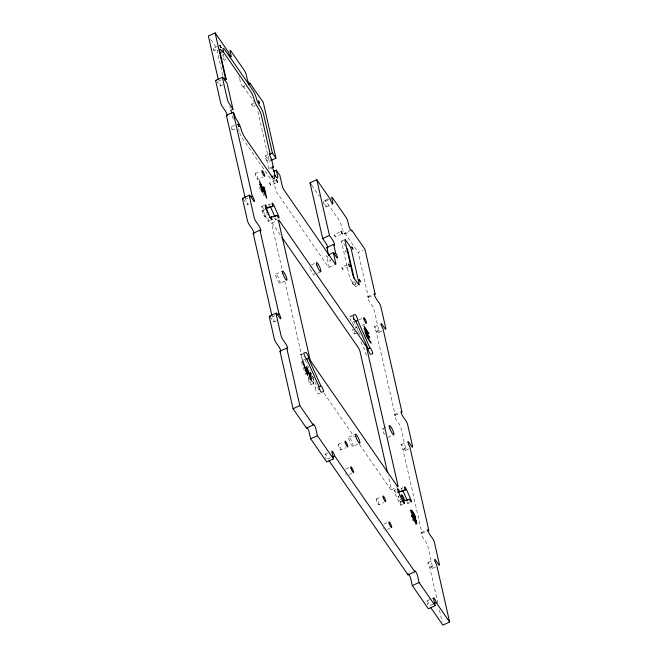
<?xml version="1.0" encoding="UTF-8"?>
<svg xmlns="http://www.w3.org/2000/svg" width="658" height="658" viewBox="0 0 658 658"><rect width="100%" height="100%" fill="white"/><g stroke="black" fill="none" stroke-linecap="round" stroke-linejoin="round"><path stroke-width="0.49" stroke-dasharray="3.29 2.47" d="M217.461 46.447L213.184 48.437L214.179 50.658L216.803 49.523M252.828 106.267C250.624 99.958 251.841 110.1 255.32 105.165M339.528 232.258L334.453 234.577L334.725 235.786L335.481 236.88L340.556 234.561M346.93 264.853L341.856 267.164L342.127 268.382L342.884 269.476L347.967 267.156M354.251 281.846C350.385 281.904 354.086 287.554 356.126 283.771M234.519 125.76C228.458 125.571 231.805 132.793 235.597 128.039M232.208 129.585L231.131 127.307M214.261 50.682L213.225 48.379M275.603 180.226L269.673 182.924L269.953 184.141L270.709 185.235L276.631 182.529M270.709 185.235L269.673 182.924M335.481 236.88L334.453 234.577M342.884 269.476L341.856 267.164M353.585 284.93L352.556 282.619M221.746 55.305L223.44 54.532M224.378 60.117L226.064 59.352M221.137 79.857L218.604 81.016A3.158 0.609 65.5 0 1 220.43 85.096A3.158 0.609 65.5 0 1 219.575 85.31L217.124 81.765M239.611 78.582L240.474 82.349A3.158 0.609 65.5 0 0 242.3 86.428A3.158 0.609 65.5 0 0 243.147 86.214L244.842 85.441M243.098 87.169L244.792 86.395M251.825 104.038L254.284 102.862M265.174 155.913L267.88 154.679M273.415 167.461L268.9 169.517L266.951 160.939L271.466 158.882M266.951 160.939A3.158 0.609 65.5 0 1 265.125 156.859A3.158 0.609 65.5 0 1 265.98 156.653L269.188 161.284L270.882 160.519M255.246 173.613L260.329 171.302M257.829 179.379A3.158 0.609 65.5 0 0 256.414 174.929A3.158 0.609 65.5 0 0 255.37 175.184A3.158 0.609 65.5 0 0 257.829 179.379L262.904 177.068M246.281 198.741L247.976 197.976M247.515 204.613L249.209 203.84M270.241 220.586L268.546 221.359A3.158 0.609 65.5 0 1 266.654 218.629L262.526 209.4A3.158 0.609 65.5 0 1 261.843 206.373L264.376 205.214M268.818 204.63L270.512 203.857M262.172 210.831L265.552 209.293M264.746 216.597A3.158 0.609 65.5 0 0 263.332 212.147A3.158 0.609 65.5 0 0 262.295 212.402A3.158 0.609 65.5 0 0 264.746 216.597L268.135 215.051M275.521 219.616L277.215 218.843M271.82 223.144L278.589 220.052M325.052 200.32L328.432 198.782M329.321 199.423L323.399 202.129A3.158 0.609 65.5 0 0 325.225 206.201A3.158 0.609 65.5 0 0 326.072 205.995L325.003 201.274A3.158 0.609 65.5 0 1 325.85 201.06L339.224 220.381A3.158 0.609 65.5 0 1 341.05 224.452L342.119 229.173A3.158 0.609 65.5 0 0 342.547 230.506M326.023 206.941L332.792 203.857M343.945 233.253A3.158 0.609 65.5 0 0 344.8 233.039L349.875 230.719M344.751 233.985L349.826 231.674M341.609 241.042L344.15 239.882M275.842 274.147L282.611 271.063M311.547 264.878L314.935 263.332M279.971 283.368A5.058 0.979 65.5 0 0 277.709 276.245A5.058 0.979 65.5 0 0 276.039 276.656A5.058 0.979 65.5 0 0 279.971 283.368L284.198 281.443M437.899 603.279L429.789 567.574A3.158 0.609 65.5 0 1 427.963 563.495A3.158 0.609 65.5 0 1 428.81 563.289L431.755 567.533A3.158 0.609 65.5 0 0 432.61 567.319L427.733 545.877A3.158 0.609 65.5 0 0 425.907 541.805L422.971 537.553A3.158 0.609 65.5 0 1 421.145 533.474A3.158 0.609 65.5 0 1 421.992 533.268L402.992 449.636A3.158 0.609 65.5 0 1 401.166 445.556A3.158 0.609 65.5 0 1 402.022 445.343L404.958 449.595A3.158 0.609 65.5 0 0 405.813 449.381L400.944 427.939A3.158 0.609 65.5 0 0 399.118 423.867L396.174 419.615A3.158 0.609 65.5 0 1 394.348 415.535A3.158 0.609 65.5 0 1 395.195 415.33L376.195 331.698A3.158 0.609 65.5 0 1 374.377 327.618A3.158 0.609 65.5 0 1 375.224 327.404L378.194 331.698A3.158 0.609 65.5 0 0 379.016 331.443L374.155 310.025A3.158 0.609 65.5 0 0 372.329 305.954L369.385 301.701A3.158 0.609 65.5 0 1 367.633 297.737A3.158 0.609 65.5 0 1 368.414 297.424L358.174 252.359L363.249 250.04M328.975 267.387L335.745 264.302M317.37 273.325L320.75 271.787M274.731 315.741L272.19 316.893A3.158 0.609 65.5 0 1 274.016 320.972A3.158 0.609 65.5 0 1 273.169 321.186L270.224 316.934M273.967 321.926L276.508 320.767M355.731 286.526L357.426 285.753M367.666 296.791L373.588 294.093M368.414 297.424L373.489 295.105M353.955 326.055L352.301 322.362A3.158 0.609 65.5 0 1 350.41 319.632A3.158 0.609 65.5 0 1 349.727 316.597L352.26 315.445M352.301 322.362L353.996 321.589M358.774 319.928L363.002 317.995M362.196 325.307L364.738 324.147M302.96 360.222A3.158 0.609 65.5 0 1 301.109 357.171A3.158 0.609 65.5 0 1 300.583 354.514L302.277 353.749M354.769 333.984L358.149 332.438M374.418 326.672L380.349 323.966M303.165 360.28L304.851 359.507M376.195 331.698L381.278 329.378M378.975 332.397L382.364 330.851M308.24 378.942L310.782 377.782M310.823 384.7L314.203 383.162M320.166 393.097A3.158 0.609 65.5 0 1 320.051 393.237L318.127 393.714A3.158 0.609 65.5 0 1 316.235 390.984A3.158 0.609 65.5 0 1 315.552 387.949L317.238 387.184M394.397 414.589L399.472 412.27M395.195 415.33L399.431 413.397M348.83 437.192L355.6 434.107M338.352 444.224L343.427 441.913M325.208 454.143L327.742 452.992M382.841 428.695L389.61 425.611M340.934 449.99A3.158 0.609 65.5 0 0 339.52 445.54A3.158 0.609 65.5 0 0 338.475 445.795A3.158 0.609 65.5 0 0 340.934 449.99L346.009 447.679M352.959 446.42A5.058 0.979 65.5 0 0 350.698 439.289A5.058 0.979 65.5 0 0 349.028 439.709A5.058 0.979 65.5 0 0 352.959 446.42L358.034 444.101M330.374 457.804L327.832 458.963A3.158 0.609 65.5 0 0 326.006 454.884A3.158 0.609 65.5 0 0 325.159 455.097L326.047 459.021M387.817 437.529L393.739 434.831M345.795 469.055L349.184 467.509M401.216 444.611L406.29 442.291M402.992 449.636L408.075 447.317M349.225 474.434L351.767 473.275M405.764 450.335L409.153 448.789M391.181 489.782L397.95 486.698M402.655 504.431L400.961 505.204A3.158 0.609 65.5 0 1 399.069 502.473L394.94 493.253A3.158 0.609 65.5 0 1 394.249 490.218L396.79 489.059M376.294 499.027L381.377 496.716M401.224 488.475L402.918 487.701M378.876 504.793A3.158 0.609 65.5 0 0 377.462 500.343A3.158 0.609 65.5 0 0 376.417 500.598A3.158 0.609 65.5 0 0 378.876 504.793L383.951 502.482M398.255 496.321L400.796 495.17M400.837 502.087L403.379 500.935M407.935 503.46L409.63 502.696M383.927 524.122L387.315 522.584M387.356 529.501L389.89 528.349M421.194 532.528L426.269 530.208M421.992 533.268L426.228 531.335M428.013 562.549L433.087 560.229M429.789 567.574L434.864 565.255M432.561 568.273L435.941 566.727M426.853 600.968L431.089 599.035M431.936 598.648L433.622 597.883M432.865 604.241L429.485 605.779A3.158 0.609 65.5 0 0 427.659 601.708A3.158 0.609 65.5 0 0 426.812 601.914L427.478 604.858M220.381 86.042L223.103 84.808M272.552 166.754L268.102 168.777A3.158 0.609 65.5 0 1 268.9 169.517M349.727 316.597L351.652 316.12A3.158 0.609 65.5 0 1 352.12 316.432M300.583 354.514L302.507 354.037A3.158 0.609 65.5 0 1 302.705 354.094M345.475 250.32C344.175 249.851 347.366 254.309 345.763 250.821M210.7 39.348L217.091 48.585M243.147 86.214L253.618 101.332M311.769 185.326L319.327 196.249M344.8 233.039L358.174 252.359M345.623 246.413L342.415 241.782A3.158 0.609 65.5 0 0 341.56 241.988L349.357 276.302A3.158 0.609 65.5 0 0 351.183 280.374L354.925 285.786A3.158 0.609 65.5 0 0 355.781 285.572L354.884 281.649M280.193 234.816L272.626 223.876A3.158 0.609 65.5 0 0 271.779 224.09L282.241 270.167M243.427 198.996L246.372 203.248A3.158 0.609 65.5 0 0 247.614 203.659A3.158 0.609 65.5 0 0 245.434 199.127M312.353 376.343L313.512 378.021M323.999 393.163L354.275 436.896M359.515 444.471L390.383 489.042A3.158 0.609 65.5 0 0 391.23 488.828L388.269 475.808M360.008 334.799L354.226 321.885A3.158 0.609 65.5 0 0 354.358 321.425M360.971 341.732L364.688 350.031A3.158 0.609 65.5 0 0 365.067 352.318A3.158 0.609 65.5 0 0 366.794 355.484M305.09 359.803L310.041 370.865M312.517 376.401L317.477 387.472M312.657 381.492L315.552 387.949M262.912 192.934L264.779 197.564M410.23 512.623L410.395 513.067M308.257 376.524L309.186 379.452M301.512 361.941L305.518 374.649M259.523 186.856L260.601 191.56M439.478 610.221L442.184 622.123M257.878 111.506L269.188 161.284M273.531 180.391L275.521 189.167A3.158 0.609 65.5 0 0 277.347 193.238L328.169 266.654A3.158 0.609 65.5 0 0 329.025 266.441L326.59 255.715L329.798 260.354A3.158 0.609 65.5 0 0 330.226 258.808M284.75 281.188L302.951 361.332M223.35 54.45L224.419 59.171A3.158 0.609 65.5 0 1 222.84 58.126M222.807 75.473L217.502 52.114A6.317 1.217 65.5 0 1 217.995 50.329M229.839 106.448L230.284 108.397M233.516 119.106A6.317 1.217 65.5 0 1 231.879 115.109M238.977 76.303A3.158 0.609 65.5 0 1 239.397 77.636M343.213 231.994A3.158 0.609 65.5 0 1 342.859 231.254M384.511 434.732A5.058 0.979 65.5 0 1 383.162 428.794M383.598 429.197A5.058 0.979 65.5 0 1 384.124 429.88M314.055 273.35A5.058 0.979 65.5 0 1 313.224 274.37A5.058 0.979 65.5 0 1 310.453 269.295M310.05 268.16A5.058 0.979 65.5 0 1 309.778 267.164M354.646 332.413A3.158 0.609 65.5 0 1 354.136 333.483A3.158 0.609 65.5 0 1 352.137 329.173M353.354 329.526A3.158 0.609 65.5 0 1 353.724 330.209M354.078 330.949A3.158 0.609 65.5 0 1 354.391 331.706M400.887 501.141A3.158 0.609 65.5 0 1 399.793 500.985A3.158 0.609 65.5 0 1 398.123 496.658A3.158 0.609 65.5 0 1 399.793 498.32M400.146 499.06A3.158 0.609 65.5 0 1 400.459 499.809M310.132 381.673A3.158 0.609 65.5 0 1 310.535 384.585A3.158 0.609 65.5 0 1 308.24 380.085A3.158 0.609 65.5 0 1 309.408 380.25M346.215 475.273A3.158 0.609 65.5 0 1 345.886 474.854M345.516 474.278A3.158 0.609 65.5 0 1 345.146 473.595M384.93 530.521A3.158 0.609 65.5 0 1 384.617 530.603M383.277 528.67A3.158 0.609 65.5 0 1 382.923 527.93M238.484 128.935A6.317 1.217 65.5 0 1 238.829 130.177A6.317 1.217 65.5 0 0 239.175 131.419M239.676 132.842A6.317 1.217 65.5 0 0 242.481 138.328L270.298 178.515A6.317 1.217 65.5 0 0 272.157 179.066M355.698 328.243A3.158 0.609 65.5 0 1 356.2 327.182A3.158 0.609 65.5 0 1 358.199 331.492M312.427 378.136A3.158 0.609 65.5 0 1 314.335 382.701A3.158 0.609 65.5 0 1 312.665 381.171M268.768 205.576A3.158 0.609 65.5 0 1 269.615 205.37M275.398 218.045A3.158 0.609 65.5 0 1 275.439 219.616A3.158 0.609 65.5 0 1 273.991 217.625M267.864 218.324A3.158 0.609 65.5 0 1 268.546 221.359M261.843 206.373A3.158 0.609 65.5 0 1 263.735 209.104M267.329 214.319A3.158 0.609 65.5 0 1 266.967 213.743M266.597 213.06A3.158 0.609 65.5 0 1 266.243 212.32M401.183 489.429A3.158 0.609 65.5 0 1 402.03 489.215M394.249 490.218A3.158 0.609 65.5 0 1 396.141 492.949M400.27 502.177A3.158 0.609 65.5 0 1 400.961 505.204M407.812 501.89A3.158 0.609 65.5 0 1 407.845 503.46A3.158 0.609 65.5 0 1 406.397 501.47"/><path stroke-width="0.99" d="M415.914 524.155L415.585 522.362M271.729 160.133L275.957 158.2L263.29 102.451L249.917 83.13A3.158 0.609 65.5 0 1 249.069 83.344A3.158 0.609 65.5 0 1 247.244 79.264L246.174 74.543A3.158 0.609 65.5 0 0 244.348 70.472L230.974 51.151A3.158 0.609 65.5 0 0 230.119 51.365L231.188 56.086A3.158 0.609 65.5 0 1 230.341 56.292A3.158 0.609 65.5 0 1 228.515 52.221L215.141 32.9L208.372 35.984L218.143 79.018M215.832 80.317L222.601 77.233M223.679 78.705L225.373 77.932L215.141 32.9M224.666 79.988L226.171 79.305L219.756 51.085A6.317 1.217 65.5 0 1 221.458 50.658A6.317 1.217 65.5 0 0 223.161 50.238A6.317 1.217 65.5 0 1 224.855 49.811L252.68 89.998A6.317 1.217 65.5 0 1 256.332 98.149A6.317 1.217 65.5 0 0 259.976 106.3A6.317 1.217 65.5 0 1 263.628 114.451L272.396 153.059L275.957 158.2M248.222 83.903L249.917 83.13M232.99 109.327A3.158 0.609 65.5 0 0 232.151 107.896L229.247 103.701A3.158 0.609 65.5 0 1 227.429 99.629L222.552 78.179A3.158 0.609 65.5 0 1 223.407 77.973L226.344 82.217A3.158 0.609 65.5 0 0 226.994 82.924L232.99 109.327L230.728 110.355A3.158 0.609 65.5 0 1 231.838 113.53M245.212 198.132L226.393 115.331L233.171 112.238A3.158 0.609 65.5 0 0 233.812 112.946A6.317 1.217 65.5 0 0 237.439 120.998A6.317 1.217 65.5 0 1 241.083 129.149A6.317 1.217 65.5 0 0 244.735 137.3L272.552 177.487A6.317 1.217 65.5 0 0 274.254 177.06A6.317 1.217 65.5 0 1 275.957 176.632A6.317 1.217 65.5 0 0 277.66 176.212L276.294 170.208L274.041 171.236L275.176 176.237M274.041 171.236L274.386 171.746A3.158 0.609 65.5 0 1 272.568 167.675A3.158 0.609 65.5 0 1 273.415 167.461L271.466 158.882A3.158 0.609 65.5 0 1 269.64 154.803A3.158 0.609 65.5 0 1 270.496 154.589L270.142 154.087L272.396 153.059M259.548 184.594L260.683 184.084L266.778 198.305L264.409 187.958L263.595 186.79L265.454 194.908L259.359 180.695L261.736 191.042L262.542 192.21L260.683 184.084M263.274 188.468L264.409 187.958M242.629 198.255L249.398 195.171M250.517 196.816L252.203 196.043L233.171 112.238M327.807 247.762A3.158 0.609 65.5 0 0 325.899 243.197L322.691 238.558L310.025 182.809L316.794 179.724L330.168 199.037A3.158 0.609 65.5 0 0 331.994 203.116A3.158 0.609 65.5 0 0 332.841 202.903L331.772 198.19A3.158 0.609 65.5 0 1 332.619 197.976L345.993 217.296A3.158 0.609 65.5 0 1 347.819 221.368L348.896 226.089A3.158 0.609 65.5 0 0 350.714 230.16A3.158 0.609 65.5 0 0 351.569 229.946L364.943 249.267L375.183 294.332A3.158 0.609 65.5 0 0 374.41 294.652A3.158 0.609 65.5 0 0 376.154 298.617L379.098 302.869A3.158 0.609 65.5 0 1 380.924 306.941L385.785 328.358A3.158 0.609 65.5 0 1 384.963 328.605L381.994 324.32A3.158 0.609 65.5 0 0 381.147 324.534A3.158 0.609 65.5 0 0 382.972 328.613L401.972 412.237A3.158 0.609 65.5 0 0 401.117 412.451A3.158 0.609 65.5 0 0 402.943 416.53L405.887 420.775A3.158 0.609 65.5 0 1 407.713 424.854L412.582 446.297A3.158 0.609 65.5 0 1 411.735 446.511L408.791 442.258A3.158 0.609 65.5 0 0 407.944 442.472A3.158 0.609 65.5 0 0 409.761 446.552L428.761 530.175L427.075 530.948M265.421 208.331L272.889 206.119A3.158 0.609 65.5 0 1 272.198 203.083A3.158 0.609 65.5 0 1 274.09 205.814L278.219 215.043A3.158 0.609 65.5 0 1 278.91 218.069A3.158 0.609 65.5 0 1 277.018 215.339L269.55 217.551M272.889 206.119L265.659 208.619M273.629 216.885L277.018 215.339M271.968 315.898L253.19 233.269L259.959 230.177A3.158 0.609 65.5 0 0 260.815 229.971A3.158 0.609 65.5 0 0 258.989 225.891L256.044 221.639A3.158 0.609 65.5 0 1 254.218 217.568L249.349 196.125A3.158 0.609 65.5 0 1 250.196 195.911L253.141 200.155A3.158 0.609 65.5 0 0 254.391 200.575A3.158 0.609 65.5 0 0 252.203 196.043M322.691 238.558L329.461 235.474L316.794 179.724M328.605 255.115L326.87 247.49L333.647 244.398A3.158 0.609 65.5 0 0 334.494 244.184A3.158 0.609 65.5 0 0 332.668 240.112L329.461 235.474M328.276 254.942L333.359 252.631L336.567 257.27A3.158 0.609 65.5 0 0 337.414 257.056A3.158 0.609 65.5 0 0 335.596 252.976L333.647 244.398M333.902 253.749L335.596 252.976M269.418 316.194L276.187 313.109M276.426 314.968L278.959 313.808L259.959 230.177M306.949 427.412A3.158 0.609 65.5 0 1 309.104 431.911L310.666 438.779L326.713 461.957L333.483 458.873L317.436 435.686L315.881 428.827A3.158 0.609 65.5 0 0 314.055 424.747A3.158 0.609 65.5 0 0 313.2 424.961L306.431 428.054L293.057 408.733L279.987 351.207L286.756 348.115A3.158 0.609 65.5 0 0 287.612 347.909A3.158 0.609 65.5 0 0 285.786 343.83L282.841 339.577A3.158 0.609 65.5 0 1 281.015 335.506L276.146 314.063A3.158 0.609 65.5 0 1 276.993 313.85L279.938 318.094A3.158 0.609 65.5 0 0 280.785 317.888A3.158 0.609 65.5 0 0 278.959 313.808M355.073 321.499L357.615 320.339A3.158 0.609 65.5 0 0 356.924 317.304A3.158 0.609 65.5 0 0 355.032 314.573L353.107 315.059A3.158 0.609 65.5 0 0 353.798 318.085A3.158 0.609 65.5 0 0 355.69 320.824L368.077 348.493A3.158 0.609 65.5 0 0 368.768 351.52A3.158 0.609 65.5 0 0 370.66 354.259L372.584 353.774A3.158 0.609 65.5 0 0 371.893 350.739A3.158 0.609 65.5 0 0 370.002 348.008L357.615 320.339M364.014 328.901L365.141 328.383L368.932 333.861L364.014 325.94L366.35 336.238L371.145 343.155L366.925 336.246L366.128 332.742L369.681 337.875L365.856 331.533L365.141 328.383M364.729 332.051L365.856 331.533M305.929 359.416L308.47 358.256A3.158 0.609 65.5 0 0 307.779 355.221A3.158 0.609 65.5 0 0 305.888 352.491L303.963 352.976A3.158 0.609 65.5 0 0 304.654 356.003A3.158 0.609 65.5 0 0 306.546 358.742L318.933 386.411A3.158 0.609 65.5 0 0 319.624 389.437A3.158 0.609 65.5 0 0 321.515 392.176L323.44 391.691A3.158 0.609 65.5 0 0 322.749 388.656A3.158 0.609 65.5 0 0 320.857 385.925L308.47 358.256M367.526 333.162L368.653 332.644M368.283 337.184L369.409 336.666M306.184 368.719L307.311 368.209L310.708 379.066L310.066 372.206L310.921 373.448L311.448 381.105L307.401 369.78A45.657 8.809 65.5 0 1 307.047 368.661L307.516 375.397L302.639 361.431L303.519 362.698L306.743 373.308L306.283 366.712L307.311 368.209M309.786 373.958L310.921 373.448M367.46 349.168L370.002 348.008M319.163 386.698L320.857 385.925M293.057 408.733L299.826 405.641L286.756 348.115M310.666 438.779L317.436 435.686M332.907 456.644L334.601 455.871L414.853 571.786A3.158 0.609 65.5 0 1 415.7 571.572A3.158 0.609 65.5 0 1 417.526 575.651L419.088 582.511L435.135 605.689L428.366 608.782L412.319 585.595L410.756 578.736A3.158 0.609 65.5 0 0 408.33 573.982M397.835 492.176L405.303 489.963A3.158 0.609 65.5 0 1 404.612 486.936A3.158 0.609 65.5 0 1 406.504 489.667L410.633 498.887A3.158 0.609 65.5 0 1 411.324 501.922A3.158 0.609 65.5 0 1 409.432 499.192L401.964 501.404M405.303 489.963L398.065 492.472M406.891 500.343L409.432 499.192M411.39 516.481L412.517 515.962C413.824 521.358 419.31 526.096 413.816 516.941C407.212 505.352 413.668 510.139 415.733 517.936L411.908 511.455L412.262 513.314L416.349 520.856L416.785 523.949L413.718 519.836L411.744 514.918L412.517 515.962M328.992 460.641L408.083 574.87L414.853 571.786M412.319 585.595L419.088 582.511M433.712 603.855L436.254 602.695L449.628 622.016L442.859 625.1L430.645 607.457M410.205 510.386L410.65 510.797M222.601 50.839L250.418 91.026A6.317 1.217 65.5 0 1 254.07 99.177A6.317 1.217 65.5 0 0 257.722 107.328A6.317 1.217 65.5 0 1 261.374 115.479L270.142 154.087M310.025 182.809L311.185 184.487M276.294 170.208L279.856 175.357L282.29 186.074A3.158 0.609 65.5 0 0 284.116 190.154L334.947 263.562A3.158 0.609 65.5 0 0 335.794 263.348L333.359 252.631M281.945 237.332L358.223 347.514A3.158 0.609 65.5 0 1 360.049 351.594L387.587 472.806M299.826 405.641L313.2 424.961M411.497 511.891L411.826 512.376M413.364 517.731L413.759 518.414M412.772 519.861L413.043 520.338M407.244 500.434L403.115 491.205A3.158 0.609 65.5 0 0 402.762 490.465M274.838 216.581L270.709 207.36A3.158 0.609 65.5 0 0 270.356 206.62M449.628 622.016L436.558 564.49A3.158 0.609 65.5 0 1 434.732 560.41A3.158 0.609 65.5 0 1 435.588 560.197L438.524 564.449A3.158 0.609 65.5 0 0 439.38 564.235L434.502 542.792A3.158 0.609 65.5 0 0 432.684 538.713L429.74 534.469A3.158 0.609 65.5 0 1 427.914 530.389A3.158 0.609 65.5 0 1 428.761 530.175M435.135 605.689L433.581 598.829A3.158 0.609 65.5 0 1 434.428 598.615A3.158 0.609 65.5 0 1 436.254 602.695M354.218 278.712L347.983 251.266A3.158 0.609 65.5 0 0 346.519 247.762M333.483 458.873L331.928 452.005A3.158 0.609 65.5 0 1 332.775 451.799A3.158 0.609 65.5 0 1 334.601 455.871M271.244 216.786A3.158 0.609 65.5 0 1 271.935 219.813A3.158 0.609 65.5 0 1 270.043 217.082L265.914 207.862A3.158 0.609 65.5 0 1 265.223 204.827A3.158 0.609 65.5 0 1 267.115 207.558M403.658 500.631A3.158 0.609 65.5 0 1 404.349 503.666A3.158 0.609 65.5 0 1 402.457 500.935L398.329 491.707A3.158 0.609 65.5 0 1 397.638 488.672A3.158 0.609 65.5 0 1 399.529 491.411M225.373 77.932A3.158 0.609 65.5 0 1 226.171 79.305M226.73 115.759A3.158 0.609 65.5 0 1 226.393 115.331M227.331 115.602A3.158 0.609 65.5 0 0 225.381 110.98L222.478 106.785A3.158 0.609 65.5 0 1 220.652 102.714L215.783 81.271A3.158 0.609 65.5 0 1 216.301 80.63M253.799 233.944A3.158 0.609 65.5 0 1 253.19 233.269M254.046 233.055A3.158 0.609 65.5 0 0 252.22 228.976L249.275 224.732A3.158 0.609 65.5 0 1 247.449 220.652L242.58 199.209A3.158 0.609 65.5 0 1 243.098 198.568M280.588 351.882A3.158 0.609 65.5 0 1 279.987 351.207M280.834 350.994A3.158 0.609 65.5 0 0 279.017 346.914L276.072 342.67A3.158 0.609 65.5 0 1 274.246 338.59L269.377 317.148A3.158 0.609 65.5 0 1 270.224 316.934M408.083 574.87A3.158 0.609 65.5 0 1 408.018 574.056M306.431 428.054A3.158 0.609 65.5 0 1 306.365 427.239M327.478 248.165A3.158 0.609 65.5 0 1 326.87 247.49M271.836 177.109A6.317 1.217 65.5 0 1 272.494 176.303M221.063 52.245A6.317 1.217 65.5 0 1 219.862 52.541M353.535 318.85A3.158 0.609 65.5 0 1 353.856 319.599M318.637 388.779A3.158 0.609 65.5 0 1 319.007 389.462M266.029 209.598A3.158 0.609 65.5 0 1 266.358 210.025M266.72 210.601A3.158 0.609 65.5 0 1 267.09 211.284M267.444 212.024A3.158 0.609 65.5 0 1 267.757 212.773M268.184 214.105A3.158 0.609 65.5 0 1 268.242 214.919M219.953 45.344L221.03 47.598L219.953 45.344M258.471 100.987L259.548 103.232L258.52 100.929M276.401 179.897L277.479 182.151L276.401 179.897M341.173 231.542L342.25 233.796L341.173 231.542M348.584 264.138L349.661 266.383L348.584 264.138M351.874 246.997L352.951 249.25L351.923 246.939M359.284 279.592L360.362 281.838L359.326 279.535M237.9 124.214L238.977 126.492L237.9 124.214M349.546 245.648L345.795 240.236A3.158 0.609 65.5 0 0 344.948 240.45L352.746 274.756A3.158 0.609 65.5 0 0 354.572 278.836L358.314 284.24A3.158 0.609 65.5 0 0 359.161 284.026L351.372 249.719A3.158 0.609 65.5 0 0 349.546 245.648M365.001 344.43L279.395 220.792A3.158 0.609 65.5 0 0 278.548 221.006L309.729 358.24A3.158 0.609 65.5 0 0 311.547 362.319L397.152 485.958A3.158 0.609 65.5 0 0 398 485.744L366.819 348.51A3.158 0.609 65.5 0 0 365.001 344.43M389.807 428.119A5.058 0.979 65.5 0 0 393.739 434.831A5.058 0.979 65.5 0 0 391.477 427.708A5.058 0.979 65.5 0 0 389.807 428.119M389.133 523.381A3.158 0.609 65.5 0 0 391.584 527.576A3.158 0.609 65.5 0 0 390.169 523.118A3.158 0.609 65.5 0 0 389.133 523.381M383.195 497.514A3.158 0.609 65.5 0 0 385.646 501.709A3.158 0.609 65.5 0 0 384.231 497.259A3.158 0.609 65.5 0 0 383.195 497.514M355.797 436.624A5.058 0.979 65.5 0 0 359.729 443.327A5.058 0.979 65.5 0 0 357.467 436.205A5.058 0.979 65.5 0 0 355.797 436.624M351.002 468.307A3.158 0.609 65.5 0 0 353.453 472.502A3.158 0.609 65.5 0 0 352.038 468.044A3.158 0.609 65.5 0 0 351.002 468.307M345.244 442.711A3.158 0.609 65.5 0 0 347.704 446.905A3.158 0.609 65.5 0 0 346.289 442.447A3.158 0.609 65.5 0 0 345.244 442.711M316.827 265.075A5.058 0.979 65.5 0 0 320.75 271.787A5.058 0.979 65.5 0 0 318.488 264.656A5.058 0.979 65.5 0 0 316.827 265.075M282.808 273.572A5.058 0.979 65.5 0 0 286.74 280.283A5.058 0.979 65.5 0 0 284.478 273.16A5.058 0.979 65.5 0 0 282.808 273.572M363.973 319.179A3.158 0.609 65.5 0 0 366.432 323.374A3.158 0.609 65.5 0 0 365.017 318.924A3.158 0.609 65.5 0 0 363.973 319.179M262.147 172.1A3.158 0.609 65.5 0 0 264.598 176.295A3.158 0.609 65.5 0 0 263.184 171.845A3.158 0.609 65.5 0 0 262.147 172.1M401.767 496.354A3.158 0.609 65.5 0 0 404.226 500.549A3.158 0.609 65.5 0 0 402.811 496.091A3.158 0.609 65.5 0 0 401.767 496.354"/></g></svg>
